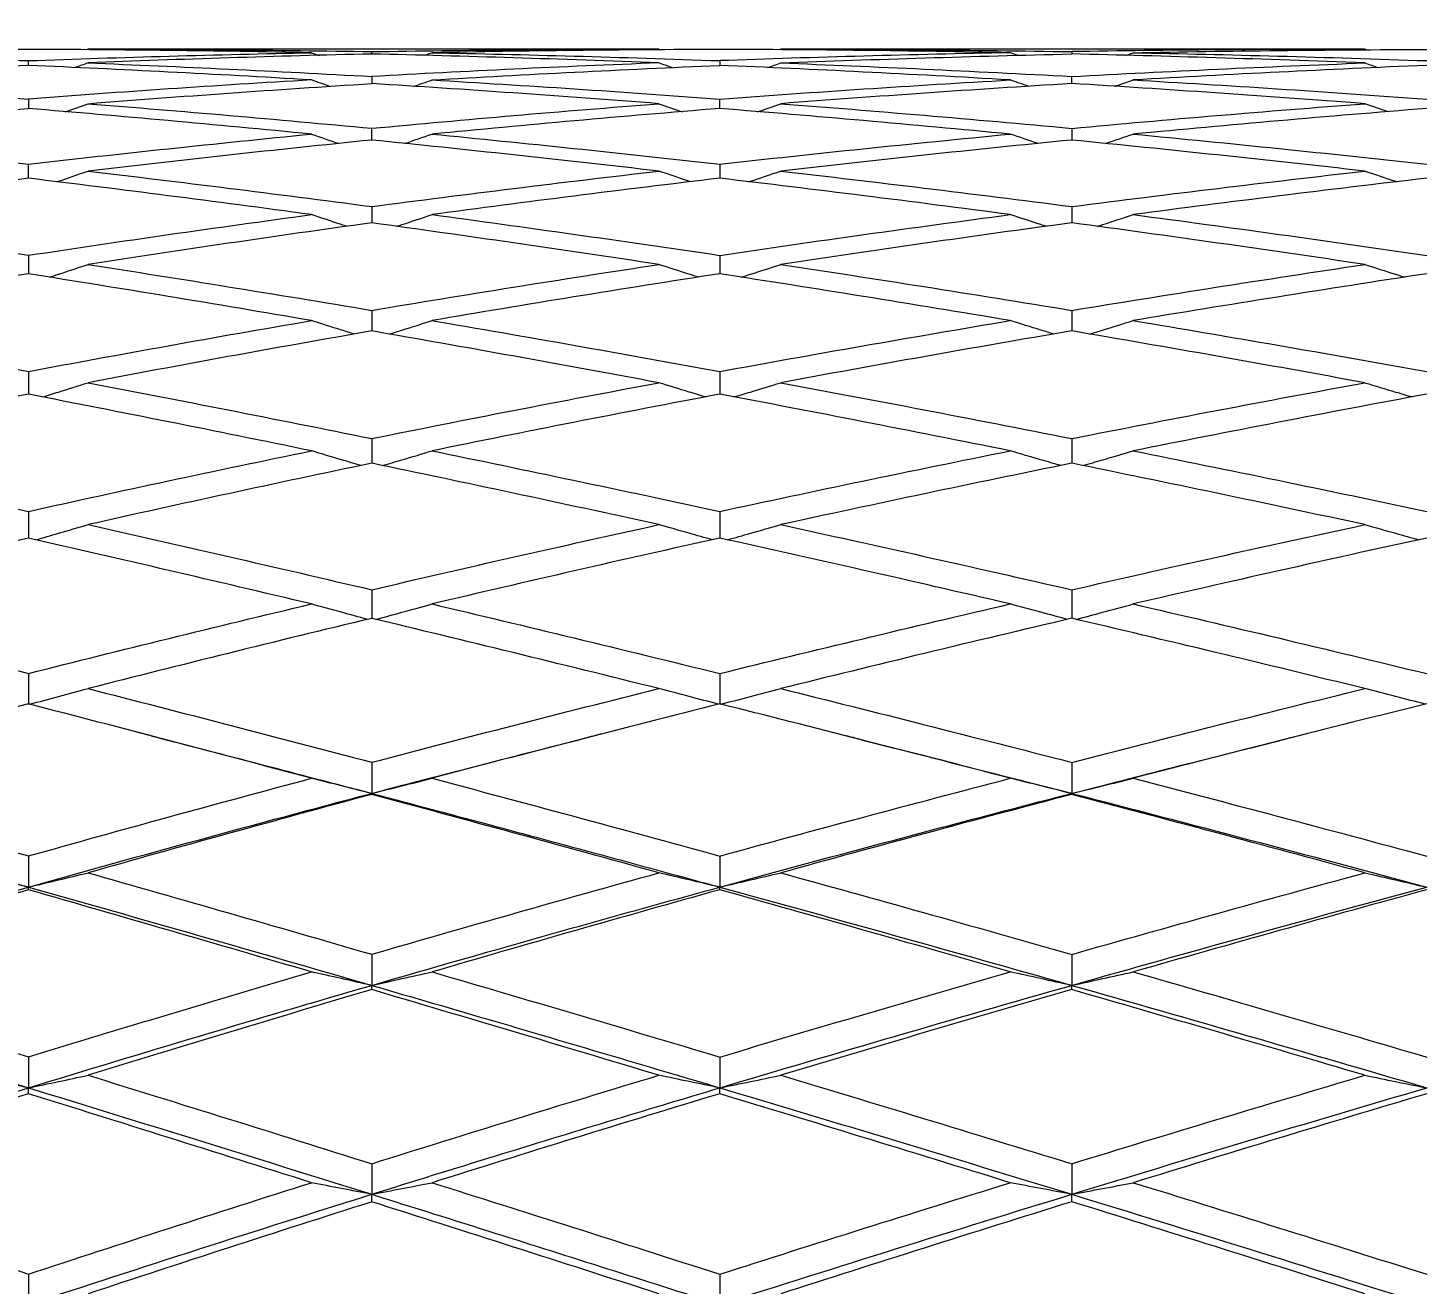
# Model space of a CAD drawing. Extents: x 6453 to 7582, y 0 to 827.
# Drawn here: x 6621.37 to 6631.2, y 671.11 to 679.95 of the extents above; entities that cross this region are included whole.
import ezdxf

# ---------------------------------------------------------------- set-up
doc = ezdxf.new("R2010")
doc.units = 0
doc.header["$LTSCALE"] = 30
doc.header["$MEASUREMENT"] = 0
doc.header["$PDMODE"] = 3
doc.header["$PDSIZE"] = -10
doc.layers.get('0').update_dxf_attribs({"linetype": 'CONTINUOUS'})
doc.layers.get('DEFPOINTS').update_dxf_attribs({"linetype": 'CONTINUOUS'})
doc.layers.add('1', color=7, linetype='CONTINUOUS')
doc.styles.add('Daelim Dimension', font='')
doc.styles.get('Daelim Dimension').set_extended_font_data('나눔고딕')
doc.dimstyles.new('DEFAULT', dxfattribs={"dimscale": 2, "dimtxt": 2, "dimasz": 2, "dimexe": 0, "dimexo": 2, "dimgap": 1, "dimtad": 1, "dimdec": 1, "dimzin": 9, "dimdsep": 46, "dimtxsty": 'Daelim Dimension', "dimcen": 0.5, "dimclrd": 252, "dimclre": 252, "dimclrt": 3, "dimadec": 1, "dimazin": 0, "dimtfac": 1, "dimtdec": 1, "dimtix": 1, "dimtmove": 0, "dimatfit": 3, "dimfxl": 1, "dimtolj": 1, "dimtzin": 1, "dimlwd": 9, "dimlwe": 9, "dimarcsym": 0})

# ---------------------------------------------------------------- blocks, each defined once
blk = doc.blocks.new('*D59')
at = {"color": 5, "lineweight": 9, "ltscale": 0.5, "transparency": 16777216}
for p, q in [((6568.3183, 770.7556), (6545.6837, 770.7556)), ((6547.6837, 555.9009), (6547.6837, 766.7556)), ((6751.1858, 551.9009), (6545.6837, 551.9009))]:
    blk.add_line(p, q, dxfattribs=at)
at = {"color": 5, "ltscale": 0.5, "transparency": 16777216}
for points in [[(6547.017, 766.7556), (6548.3504, 766.7556), (6547.6837, 770.7556)], [(6547.017, 555.9009), (6548.3504, 555.9009), (6547.6837, 551.9009)]]:
    blk.add_solid(points, dxfattribs=at)
at = {"layer": 'DEFPOINTS', "color": 0, "ltscale": 0.5, "transparency": 16777216}
for p in [(6547.6837, 770.7556), (6572.3183, 770.7556), (6755.1858, 551.9009)]:
    blk.add_point(p, dxfattribs=at)
at = {"color": 7, "ltscale": 0.5, "transparency": 16777216, "insert": (6540.2402, 655.0012), "char_height": 10, "attachment_point": 5, "rotation": 90, "style": 'Daelim Dimension'}
blk.add_mtext('\\A1;219', dxfattribs=at)

msp = doc.modelspace()

# ---------------------------------------------------------------- linework, layer by layer
at = {"layer": '1', "color": 7, "linetype": 'Continuous', "lineweight": 18}
for p, q in [((6625.806, 679.7955), (6621.7917, 679.7955)), ((6630.7703, 679.7955), (6626.6631, 679.7955))]:
    msp.add_line(p, q, dxfattribs=at)
for points, degree in [([(6621.373, 679.7948), (6621.0475, 679.7936), (6620.3952, 679.7887), (6619.7403, 679.7782), (6619.4122, 679.7715)], 3), ([(6619.4122, 679.7715), (6619.7377, 679.7649), (6620.3899, 679.749), (6621.0449, 679.7276), (6621.373, 679.7156)], 3), ([(6623.3631, 679.7715), (6623.0269, 679.7782), (6622.3591, 679.7886), (6621.7002, 679.7936), (6621.373, 679.7948)], 3), ([(6621.373, 679.7156), (6621.7011, 679.7276), (6622.3609, 679.7489), (6623.0279, 679.7649), (6623.3631, 679.7715)], 3), ([(6621.7917, 679.7955), (6621.7883, 679.7943), (6621.785, 679.7931), (6621.7816, 679.7919)], 3), ([(6621.7917, 679.7955), (6622.1193, 679.7955), (6622.7795, 679.7928), (6623.4493, 679.7847), (6623.7865, 679.7792)], 3), ([(6623.7865, 679.7624), (6623.45, 679.7546), (6622.7809, 679.7363), (6622.1201, 679.7127), (6621.7917, 679.6996)], 3), ([(6623.3631, 679.7715), (6623.3812, 679.765), (6623.3993, 679.7586), (6623.4175, 679.7521)], 3), ([(6623.7865, 679.7792), (6624.1143, 679.7845), (6624.7785, 679.7927), (6625.4606, 679.7955), (6625.806, 679.7955)], 3), ([(6623.7865, 679.7624), (6623.7865, 679.768), (6623.7865, 679.7736), (6623.7865, 679.7792)], 3), ([(6625.806, 679.6996), (6625.4612, 679.7131), (6624.7797, 679.7369), (6624.1149, 679.7548), (6623.7865, 679.7624)], 3), ([(6624.2108, 679.7715), (6624.193, 679.7652), (6624.1752, 679.7588), (6624.1573, 679.7525)], 3), ([(6626.2342, 679.7948), (6625.8884, 679.7936), (6625.2053, 679.7884), (6624.5394, 679.778), (6624.2108, 679.7715)], 3), ([(6624.2108, 679.7715), (6624.5396, 679.7651), (6625.2057, 679.7494), (6625.8886, 679.7279), (6626.2342, 679.7156)], 3), ([(6625.806, 679.7955), (6625.8098, 679.7942), (6625.8136, 679.7928), (6625.8175, 679.7914)], 3), ([(6628.2772, 679.7715), (6627.9258, 679.7783), (6627.2338, 679.7888), (6626.5638, 679.7937), (6626.2342, 679.7948)], 3), ([(6628.2772, 679.7715), (6627.9311, 679.7648), (6627.2444, 679.7488), (6626.569, 679.7275), (6626.2342, 679.7156)], 3), ([(6626.6631, 679.7955), (6626.6597, 679.7943), (6626.6563, 679.7931), (6626.6529, 679.7919)], 3), ([(6626.6631, 679.7955), (6626.9936, 679.7955), (6627.6652, 679.7929), (6628.3577, 679.7847), (6628.7093, 679.7791)], 3), ([(6626.6631, 679.6996), (6626.9985, 679.7127), (6627.675, 679.7362), (6628.3627, 679.7546), (6628.7093, 679.7625)], 3), ([(6628.3316, 679.7525), (6628.3134, 679.7588), (6628.2953, 679.7652), (6628.2772, 679.7715)], 3), ([(6630.7703, 679.7955), (6630.4215, 679.7955), (6629.7293, 679.7927), (6629.0476, 679.7845), (6628.7093, 679.7791)], 3), ([(6628.7093, 679.7791), (6628.7093, 679.7736), (6628.7093, 679.768), (6628.7093, 679.7625)], 3), ([(6630.7703, 679.6996), (6630.4155, 679.7132), (6629.7173, 679.7371), (6629.0415, 679.7549), (6628.7093, 679.7625)], 3), ([(6629.0876, 679.7526), (6629.1057, 679.7589), (6629.1237, 679.7652), (6629.1418, 679.7715)], 3), ([(6629.1418, 679.7715), (6629.4806, 679.7781), (6630.1632, 679.7885), (6630.856, 679.7936), (6631.205, 679.7948)], 3), ([(6629.1418, 679.7715), (6629.4764, 679.7651), (6630.1548, 679.7494), (6630.8518, 679.7279), (6631.205, 679.7156)], 3), ([(6630.7807, 679.7919), (6630.7772, 679.7931), (6630.7737, 679.7943), (6630.7703, 679.7955)], 3), ([(6621.373, 679.6822), (6621.0451, 679.6679), (6620.3905, 679.6367), (6619.7379, 679.5999), (6619.4122, 679.5801)], 3), ([(6621.373, 679.6822), (6621.373, 679.6933), (6621.373, 679.7045), (6621.373, 679.7156)], 3), ([(6623.3631, 679.5801), (6623.023, 679.6001), (6622.3512, 679.6372), (6621.6963, 679.6681), (6621.373, 679.6822)], 3), ([(6621.7917, 679.6996), (6621.7612, 679.6887), (6621.7307, 679.6777), (6621.7001, 679.6667)], 3), ([(6621.7917, 679.6996), (6622.1193, 679.6866), (6622.7794, 679.6577), (6623.4492, 679.6231), (6623.7865, 679.6043)], 3), ([(6625.806, 679.6996), (6625.4632, 679.6863), (6624.7839, 679.657), (6624.1169, 679.6227), (6623.7865, 679.6043)], 3), ([(6624.2108, 679.5801), (6624.5418, 679.5995), (6625.21, 679.6361), (6625.8908, 679.6677), (6626.2342, 679.6823)], 3), ([(6625.8994, 679.6668), (6625.8682, 679.6777), (6625.8371, 679.6887), (6625.806, 679.6996)], 3), ([(6626.2342, 679.7156), (6626.2342, 679.7045), (6626.2342, 679.6934), (6626.2342, 679.6823)], 3), ([(6628.2772, 679.5801), (6627.9272, 679.6003), (6627.2366, 679.6374), (6626.5651, 679.6683), (6626.2342, 679.6823)], 3), ([(6626.5697, 679.6669), (6626.6009, 679.6778), (6626.632, 679.6887), (6626.6631, 679.6996)], 3), ([(6626.6631, 679.6996), (6626.9946, 679.6868), (6627.6671, 679.6581), (6628.3587, 679.6233), (6628.7093, 679.6043)], 3), ([(6628.7093, 679.6043), (6629.049, 679.6227), (6629.7322, 679.6571), (6630.423, 679.6863), (6630.7703, 679.6996)], 3), ([(6631.205, 679.6823), (6630.8575, 679.6678), (6630.1661, 679.6363), (6629.482, 679.5996), (6629.1418, 679.5801)], 3), ([(6630.7703, 679.6996), (6630.8021, 679.6886), (6630.8339, 679.6776), (6630.8658, 679.6666)], 3), ([(6619.4122, 679.5801), (6619.7384, 679.5602), (6620.3914, 679.518), (6621.0456, 679.4706), (6621.373, 679.4457)], 3), ([(6623.3631, 679.5801), (6623.0249, 679.5601), (6622.355, 679.5176), (6621.6982, 679.4704), (6621.373, 679.4457)], 3), ([(6621.7917, 679.4131), (6622.1176, 679.439), (6622.776, 679.4884), (6623.4475, 679.5332), (6623.7865, 679.5544)], 3), ([(6623.4914, 679.5348), (6623.4485, 679.5498), (6623.4058, 679.5649), (6623.3631, 679.5801)], 3), ([(6623.7865, 679.6043), (6623.7865, 679.5877), (6623.7865, 679.571), (6623.7865, 679.5544)], 3), ([(6625.806, 679.4131), (6625.4617, 679.4398), (6624.7808, 679.4899), (6624.1154, 679.5339), (6623.7865, 679.5544)], 3), ([(6624.0823, 679.5349), (6624.1252, 679.5499), (6624.168, 679.565), (6624.2108, 679.5801)], 3), ([(6624.2108, 679.5801), (6624.5406, 679.5607), (6625.2077, 679.5189), (6625.8896, 679.4711), (6626.2342, 679.4455)], 3), ([(6626.2342, 679.4455), (6626.5695, 679.4704), (6627.2454, 679.5177), (6627.9316, 679.5601), (6628.2772, 679.5801)], 3), ([(6628.7093, 679.5544), (6628.3633, 679.5333), (6627.6762, 679.4886), (6626.9991, 679.439), (6626.6631, 679.4131)], 3), ([(6628.4085, 679.5346), (6628.3647, 679.5498), (6628.3209, 679.5649), (6628.2772, 679.5801)], 3), ([(6628.7093, 679.5544), (6628.7093, 679.571), (6628.7093, 679.5877), (6628.7093, 679.6043)], 3), ([(6630.7703, 679.4131), (6630.4124, 679.4403), (6629.7111, 679.4909), (6629.0384, 679.5344), (6628.7093, 679.5544)], 3), ([(6629.0112, 679.535), (6629.0548, 679.55), (6629.0984, 679.565), (6629.1418, 679.5801)], 3), ([(6629.1418, 679.5801), (6629.4713, 679.5611), (6630.1447, 679.5199), (6630.8468, 679.4716), (6631.205, 679.4455)], 3), ([(6621.373, 679.4457), (6621.373, 679.4235), (6621.373, 679.4013), (6621.373, 679.3791)], 3), ([(6626.2342, 679.3792), (6626.2342, 679.4013), (6626.2342, 679.4234), (6626.2342, 679.4455)], 3), ([(6619.4122, 679.1992), (6619.7322, 679.2314), (6620.3789, 679.2936), (6621.0394, 679.3514), (6621.373, 679.3791)], 3), ([(6623.3631, 679.1992), (6623.0232, 679.2324), (6622.3517, 679.2955), (6621.6965, 679.3523), (6621.373, 679.3791)], 3), ([(6621.6319, 679.3567), (6621.6853, 679.3755), (6621.7385, 679.3943), (6621.7917, 679.4131)], 3), ([(6621.7917, 679.4131), (6622.1208, 679.387), (6622.7824, 679.332), (6623.4507, 679.2715), (6623.7865, 679.2398)], 3), ([(6623.7865, 679.2398), (6624.117, 679.271), (6624.7841, 679.331), (6625.4633, 679.3865), (6625.806, 679.4131)], 3), ([(6626.2342, 679.3792), (6625.8905, 679.3515), (6625.2095, 679.2937), (6624.5415, 679.2314), (6624.2108, 679.1992)], 3), ([(6625.806, 679.4131), (6625.8604, 679.3942), (6625.915, 679.3754), (6625.9698, 679.3566)], 3), ([(6628.2772, 679.1992), (6627.93, 679.2324), (6627.2422, 679.2955), (6626.5679, 679.3523), (6626.2342, 679.3792)], 3), ([(6626.4999, 679.3569), (6626.5544, 679.3756), (6626.6088, 679.3943), (6626.6631, 679.4131)], 3), ([(6626.6631, 679.4131), (6626.9953, 679.3874), (6627.6686, 679.333), (6628.3595, 679.272), (6628.7093, 679.2397)], 3), ([(6628.7093, 679.2397), (6629.0461, 679.2708), (6629.7264, 679.3308), (6630.4201, 679.3864), (6630.7703, 679.4131)], 3), ([(6631.205, 679.3793), (6630.8552, 679.3515), (6630.1615, 679.2937), (6629.4797, 679.2314), (6629.1418, 679.1992)], 3), ([(6630.936, 679.3567), (6630.8806, 679.3755), (6630.8254, 679.3943), (6630.7703, 679.4131)], 3), ([(6623.7865, 679.1572), (6623.7865, 679.1847), (6623.7865, 679.2123), (6623.7865, 679.2398)], 3), ([(6628.7093, 679.2397), (6628.7093, 679.2123), (6628.7093, 679.1848), (6628.7093, 679.1573)], 3), ([(6619.4122, 679.1992), (6619.7399, 679.1662), (6620.3944, 679.098), (6621.0471, 679.0252), (6621.373, 678.9878)], 3), ([(6621.373, 678.9878), (6621.6985, 679.0252), (6622.3557, 679.0979), (6623.0252, 679.1662), (6623.3631, 679.1992)], 3), ([(6623.7865, 679.1572), (6623.4479, 679.123), (6622.7768, 679.0524), (6622.118, 678.9775), (6621.7917, 678.939)], 3), ([(6623.3631, 679.1992), (6623.4272, 679.177), (6623.4915, 679.1548), (6623.556, 679.1327)], 3), ([(6625.806, 678.939), (6625.4612, 678.9787), (6624.7798, 679.0547), (6624.1149, 679.1241), (6623.7865, 679.1572)], 3), ([(6624.0182, 679.1331), (6624.0826, 679.1551), (6624.1467, 679.1771), (6624.2108, 679.1992)], 3), ([(6624.2108, 679.1992), (6624.536, 679.1676), (6625.1986, 679.1008), (6625.885, 679.0266), (6626.2342, 678.9876)], 3), ([(6626.2342, 678.9876), (6626.5655, 679.0246), (6627.2373, 679.097), (6627.9275, 679.1658), (6628.2772, 679.1992)], 3), ([(6628.7093, 679.1573), (6628.3582, 679.1227), (6627.6661, 679.0515), (6626.9941, 678.977), (6626.6631, 678.939)], 3), ([(6628.4735, 679.1329), (6628.4079, 679.155), (6628.3425, 679.1771), (6628.2772, 679.1992)], 3), ([(6630.7703, 678.939), (6630.4227, 678.9783), (6629.7316, 679.054), (6629.0487, 679.1238), (6628.7093, 679.1573)], 3), ([(6628.9459, 679.1332), (6629.0114, 679.1551), (6629.0767, 679.1772), (6629.1418, 679.1992)], 3), ([(6629.1418, 679.1992), (6629.4819, 679.1668), (6630.1658, 679.0992), (6630.8573, 679.0257), (6631.205, 678.9875)], 3), ([(6621.373, 678.8888), (6621.0389, 678.8482), (6620.378, 678.7649), (6619.7317, 678.6777), (6619.4122, 678.6332)], 3), ([(6623.3631, 678.6332), (6623.0218, 678.6794), (6622.3488, 678.7681), (6621.6951, 678.8497), (6621.373, 678.8888)], 3), ([(6621.7917, 678.939), (6622.1147, 678.9009), (6622.7703, 678.8213), (6623.4446, 678.7348), (6623.7865, 678.6897)], 3), ([(6623.7865, 678.6897), (6624.115, 678.733), (6624.7799, 678.8179), (6625.4612, 678.8993), (6625.806, 678.939)], 3), ([(6626.2342, 678.889), (6625.8884, 678.8481), (6625.2053, 678.7645), (6624.5394, 678.6775), (6624.2108, 678.6332)], 3), ([(6628.2772, 678.6332), (6627.9303, 678.679), (6627.2429, 678.7675), (6626.5683, 678.8495), (6626.2342, 678.889)], 3), ([(6626.6631, 678.939), (6626.9948, 678.9009), (6627.6674, 678.8214), (6628.3589, 678.7348), (6628.7093, 678.6896)], 3), ([(6628.7093, 678.6896), (6629.05, 678.7335), (6629.7343, 678.819), (6630.424, 678.8998), (6630.7703, 678.939)], 3), ([(6631.205, 678.8891), (6630.8583, 678.8488), (6630.1678, 678.7658), (6629.4829, 678.6782), (6629.1418, 678.6332)], 3), ([(6619.4122, 678.6332), (6619.7358, 678.5881), (6620.3862, 678.4953), (6621.043, 678.3973), (6621.373, 678.347)], 3), ([(6621.373, 678.347), (6621.697, 678.3964), (6622.3526, 678.4935), (6623.0237, 678.5872), (6623.3631, 678.6332)], 3), ([(6623.7865, 678.5753), (6623.4466, 678.5282), (6622.7741, 678.4323), (6622.1166, 678.333), (6621.7917, 678.2826)], 3), ([(6625.806, 678.2826), (6625.4609, 678.3349), (6624.7792, 678.4359), (6624.1146, 678.5299), (6623.7865, 678.5753)], 3), ([(6624.2108, 678.6332), (6624.5355, 678.5894), (6625.1976, 678.498), (6625.8845, 678.3986), (6626.2342, 678.3468)], 3), ([(6626.2342, 678.3468), (6626.5686, 678.3963), (6627.2436, 678.4937), (6627.9307, 678.5873), (6628.2772, 678.6332)], 3), ([(6628.7093, 678.5754), (6628.3626, 678.5285), (6627.6749, 678.4328), (6626.9985, 678.3332), (6626.6631, 678.2826)], 3), ([(6630.7703, 678.2826), (6630.4224, 678.3344), (6629.7311, 678.435), (6629.0484, 678.5296), (6628.7093, 678.5754)], 3), ([(6629.1418, 678.6332), (6629.482, 678.5883), (6630.166, 678.4957), (6630.8574, 678.3973), (6631.205, 678.3466)], 3), ([(6621.7917, 678.2826), (6622.1158, 678.2322), (6622.7724, 678.1282), (6623.4457, 678.0173), (6623.7865, 677.96)], 3), ([(6623.7865, 677.96), (6624.1135, 678.0149), (6624.7771, 678.1237), (6625.4598, 678.2301), (6625.806, 678.2826)], 3), ([(6626.6631, 678.2826), (6626.9921, 678.2328), (6627.6621, 678.1295), (6628.3562, 678.0178), (6628.7093, 677.9598)], 3), ([(6628.7093, 677.9598), (6629.041, 678.0143), (6629.7161, 678.1227), (6630.4149, 678.2296), (6630.7703, 678.2826)], 3), ([(6621.373, 678.2168), (6621.0372, 678.1634), (6620.3745, 678.0552), (6619.73, 677.9442), (6619.4122, 677.8881)], 3), ([(6623.3631, 677.8881), (6623.0223, 677.9465), (6622.3498, 678.0597), (6621.6956, 678.1656), (6621.373, 678.2168)], 3), ([(6626.2342, 678.217), (6625.8877, 678.1635), (6625.2039, 678.055), (6624.5387, 677.9441), (6624.2108, 677.8881)], 3), ([(6628.2772, 677.8881), (6627.93, 677.9463), (6627.2422, 678.0592), (6626.5679, 678.1655), (6626.2342, 678.217)], 3), ([(6631.205, 678.2172), (6630.8498, 678.1632), (6630.1509, 678.0543), (6629.4744, 677.9437), (6629.1418, 677.8881)], 3), ([(6619.4122, 677.8881), (6619.7362, 677.8309), (6620.3871, 677.7141), (6621.0434, 677.5924), (6621.373, 677.5303)], 3), ([(6621.373, 677.5303), (6621.6965, 677.5912), (6622.3516, 677.7118), (6623.0232, 677.8299), (6623.3631, 677.8881)], 3), ([(6624.2108, 677.8881), (6624.5361, 677.8326), (6625.1987, 677.7175), (6625.8851, 677.594), (6626.2342, 677.5301)], 3), ([(6626.2342, 677.5301), (6626.5643, 677.5905), (6627.2349, 677.7107), (6627.9263, 677.8293), (6628.2772, 677.8881)], 3), ([(6629.1418, 677.8881), (6629.4756, 677.8323), (6630.1533, 677.717), (6630.8511, 677.5936), (6631.205, 677.5299)], 3), ([(6623.7865, 677.815), (6623.4452, 677.7555), (6622.7714, 677.6353), (6622.1153, 677.5127), (6621.7917, 677.451)], 3), ([(6625.806, 677.451), (6625.4577, 677.5159), (6624.7729, 677.6413), (6624.1114, 677.7584), (6623.7865, 677.815)], 3), ([(6628.7093, 677.8152), (6628.3566, 677.7551), (6627.6629, 677.6342), (6626.9925, 677.5121), (6626.6631, 677.451)], 3), ([(6630.7703, 677.451), (6630.4221, 677.5147), (6629.7304, 677.6391), (6629.0481, 677.7575), (6628.7093, 677.8152)], 3), ([(6621.373, 677.3703), (6621.0387, 677.3053), (6620.3776, 677.1739), (6619.7315, 677.0398), (6619.4122, 676.9722)], 3), ([(6623.3631, 676.9722), (6623.0252, 677.0417), (6622.3556, 677.1775), (6621.6984, 677.3071), (6621.373, 677.3703)], 3), ([(6621.7917, 677.451), (6622.1159, 677.3891), (6622.7726, 677.2619), (6623.4458, 677.1276), (6623.7865, 677.0586)], 3), ([(6623.7865, 677.0586), (6624.1134, 677.1247), (6624.7769, 677.2564), (6625.4597, 677.3864), (6625.806, 677.451)], 3), ([(6626.2342, 677.3706), (6625.8859, 677.3047), (6625.2003, 677.1724), (6624.5369, 677.039), (6624.2108, 676.9722)], 3), ([(6628.2772, 676.9722), (6627.9271, 677.0426), (6627.2365, 677.1793), (6626.5651, 677.3081), (6626.2342, 677.3706)], 3), ([(6626.6631, 677.451), (6626.9931, 677.3897), (6627.6641, 677.2631), (6628.3572, 677.1281), (6628.7093, 677.0584)], 3), ([(6628.7093, 677.0584), (6629.0441, 677.1246), (6629.7225, 677.2564), (6630.4181, 677.3865), (6630.7703, 677.451)], 3), ([(6631.205, 677.3708), (6630.8549, 677.3057), (6630.1609, 677.1741), (6629.4794, 677.0399), (6629.1418, 676.9722)], 3), ([(6619.4122, 676.9722), (6619.737, 676.9035), (6620.3886, 676.7638), (6621.0442, 676.6198), (6621.373, 676.5468)], 3), ([(6621.373, 676.5468), (6621.6979, 676.6189), (6622.3546, 676.7621), (6623.0247, 676.9026), (6623.3631, 676.9722)], 3), ([(6623.7865, 676.8847), (6623.4476, 676.8141), (6622.7761, 676.6716), (6622.1177, 676.5265), (6621.7917, 676.4533)], 3), ([(6625.806, 676.4533), (6625.4591, 676.5293), (6624.7757, 676.6771), (6624.1128, 676.8168), (6623.7865, 676.8847)], 3), ([(6624.2108, 676.9722), (6624.537, 676.9054), (6625.2005, 676.7677), (6625.886, 676.6217), (6626.2342, 676.5464)], 3), ([(6626.2342, 676.5464), (6626.5635, 676.6175), (6627.2332, 676.7597), (6627.9255, 676.9016), (6628.2772, 676.9722)], 3), ([(6628.7093, 676.8849), (6628.3595, 676.8137), (6627.6686, 676.6704), (6626.9953, 676.5258), (6626.6631, 676.4533)], 3), ([(6630.7703, 676.4533), (6630.4203, 676.5287), (6629.7268, 676.6759), (6629.0463, 676.8163), (6628.7093, 676.8849)], 3), ([(6629.1418, 676.9722), (6629.477, 676.9051), (6630.156, 676.767), (6630.8524, 676.6212), (6631.205, 676.5463)], 3), ([(6621.7917, 676.4533), (6622.1179, 676.3801), (6622.7767, 676.2306), (6623.4478, 676.0749), (6623.7865, 675.9955)], 3), ([(6623.7865, 675.9955), (6624.1116, 676.0717), (6624.7733, 676.2243), (6625.4579, 676.377), (6625.806, 676.4533)], 3), ([(6626.6631, 676.4533), (6626.9944, 676.381), (6627.6667, 676.2324), (6628.3585, 676.0757), (6628.7093, 675.9953)], 3), ([(6628.7093, 675.9953), (6629.046, 676.0724), (6629.7263, 676.2261), (6630.42, 676.3779), (6630.7703, 676.4533)], 3), ([(6621.373, 676.3586), (6621.0476, 676.2845), (6620.3954, 676.1332), (6619.7404, 675.9758), (6619.4122, 675.8956)], 3), ([(6623.3631, 675.8956), (6623.0255, 675.9758), (6622.3562, 676.1332), (6621.6987, 676.2845), (6621.373, 676.3586)], 3), ([(6626.2342, 676.359), (6625.8887, 676.2825), (6625.2059, 676.1286), (6624.5397, 675.9734), (6624.2108, 675.8956)], 3), ([(6628.2772, 675.8956), (6627.9241, 675.9776), (6627.2304, 676.1367), (6626.5621, 676.2864), (6626.2342, 676.359)], 3), ([(6631.205, 676.3592), (6630.8549, 676.2829), (6630.161, 676.1293), (6629.4795, 675.9738), (6629.1418, 675.8956)], 3), ([(6619.4122, 675.8956), (6619.737, 675.8161), (6620.3886, 675.6552), (6621.0442, 675.4905), (6621.373, 675.4071)], 3), ([(6621.373, 675.4071), (6621.7004, 675.4901), (6622.3595, 675.6545), (6623.0272, 675.8157), (6623.3631, 675.8956)], 3), ([(6624.2108, 675.8956), (6624.538, 675.8181), (6625.2025, 675.6593), (6625.887, 675.4923), (6626.2342, 675.4067)], 3), ([(6626.2342, 675.4067), (6626.5657, 675.4884), (6627.2377, 675.6517), (6627.9277, 675.8144), (6628.2772, 675.8956)], 3), ([(6629.1418, 675.8956), (6629.4782, 675.8177), (6630.1584, 675.6583), (6630.8536, 675.4917), (6631.205, 675.4065)], 3), ([(6623.7865, 675.7945), (6623.4463, 675.7129), (6622.7735, 675.5488), (6622.1164, 675.3835), (6621.7917, 675.3005)], 3), ([(6625.806, 675.3005), (6625.4594, 675.387), (6624.7763, 675.5557), (6624.1131, 675.7162), (6623.7865, 675.7945)], 3), ([(6628.7093, 675.7947), (6628.3592, 675.7126), (6627.668, 675.548), (6626.995, 675.383), (6626.6631, 675.3005)], 3), ([(6630.7703, 675.3005), (6630.4129, 675.3881), (6629.7121, 675.5579), (6629.039, 675.7175), (6628.7093, 675.7947)], 3), ([(6621.373, 675.4071), (6621.373, 675.3708), (6621.373, 675.2981), (6621.373, 675.2254), (6621.373, 675.189)], 3), ([(6626.2342, 675.4067), (6626.2342, 675.3704), (6626.2342, 675.2979), (6626.2342, 675.2253), (6626.2342, 675.1891)], 3), ([(6621.7917, 675.3005), (6622.1179, 675.2172), (6622.7765, 675.0476), (6623.4478, 674.8718), (6623.7865, 674.7823)], 3), ([(6623.7865, 674.7823), (6624.1149, 674.8689), (6624.7798, 675.0421), (6625.4612, 675.2145), (6625.806, 675.3005)], 3), ([(6626.6631, 675.3005), (6626.9915, 675.2189), (6627.661, 675.051), (6628.3557, 674.8733), (6628.7093, 674.782)], 3), ([(6628.7093, 674.782), (6629.0482, 674.8695), (6629.7307, 675.0435), (6630.4222, 675.2152), (6630.7703, 675.3005)], 3), ([(6621.373, 675.1929), (6621.037, 675.106), (6620.3743, 674.9317), (6619.7298, 674.7572), (6619.4122, 674.6699)], 3), ([(6623.3631, 674.6699), (6623.0253, 674.7601), (6622.3559, 674.9374), (6621.6986, 675.1087), (6621.373, 675.1929)], 3), ([(6626.2342, 675.1933), (6625.8886, 675.1064), (6625.2057, 674.9321), (6624.5396, 674.7573), (6624.2108, 674.6699)], 3), ([(6628.2772, 674.6699), (6627.924, 674.762), (6627.2303, 674.9413), (6626.562, 675.1109), (6626.2342, 675.1933)], 3), ([(6631.205, 675.1935), (6630.8567, 675.1074), (6630.1645, 674.9339), (6629.4812, 674.7582), (6629.1418, 674.6699)], 3), ([(6622.2356, 674.9684), (6622.1123, 675.0006)], 1), ([(6622.2346, 674.9687), (6622.7494, 674.8361), (6623.2668, 674.7011), (6623.7865, 674.5638)], 3), ([(6625.4012, 674.9813), (6625.2732, 674.9486)], 1), ([(6627.2302, 674.9409), (6627.1123, 674.9707)], 1), ([(6627.2292, 674.9411), (6627.7212, 674.8174), (6628.2146, 674.6916), (6628.7093, 674.5638)], 3), ([(6628.7093, 674.5638), (6629.1932, 674.6888), (6629.6783, 674.8119), (6630.1643, 674.933)], 3), ([(6630.273, 674.9603), (6630.1633, 674.9328)], 1), ([(6623.7865, 674.7823), (6623.7865, 674.7459), (6623.7865, 674.6731), (6623.7865, 674.6002), (6623.7865, 674.5638)], 3), ([(6628.7093, 674.782), (6628.7093, 674.7456), (6628.7093, 674.6729), (6628.7093, 674.6002), (6628.7093, 674.5638)], 3), ([(6619.4122, 674.6699), (6619.7369, 674.5806), (6620.3885, 674.4004), (6621.0441, 674.2165), (6621.373, 674.1237)], 3), ([(6621.373, 674.1237), (6621.6968, 674.215), (6622.3524, 674.3975), (6623.0236, 674.5792), (6623.3631, 674.6699)], 3), ([(6623.7865, 674.5638), (6623.7155, 674.5814), (6623.5739, 674.6166), (6623.4332, 674.6521), (6623.3631, 674.6699)], 3), ([(6623.7865, 674.5638), (6623.8577, 674.5814), (6623.9995, 674.6167), (6624.1405, 674.6521), (6624.2108, 674.6699)], 3), ([(6624.2108, 674.6699), (6624.5378, 674.5829), (6625.2021, 674.4049), (6625.8868, 674.2186), (6626.2342, 674.1233)], 3), ([(6626.2342, 674.1233), (6626.5693, 674.2152), (6627.2449, 674.3982), (6627.9313, 674.5796), (6628.2772, 674.6699)], 3), ([(6628.7093, 674.5638), (6628.6368, 674.5814), (6628.4923, 674.6166), (6628.3488, 674.6521), (6628.2772, 674.6699)], 3), ([(6628.7093, 674.5638), (6628.7818, 674.5814), (6628.9264, 674.6167), (6629.0702, 674.6521), (6629.1418, 674.6699)], 3), ([(6629.1418, 674.6699), (6629.4721, 674.5839), (6630.1463, 674.4069), (6630.8476, 674.2195), (6631.205, 674.1231)], 3), ([(6619.0002, 674.5638), (6619.7836, 674.3497), (6620.5749, 674.1299), (6621.373, 673.9049)], 3), ([(6621.373, 673.9049), (6622.1711, 674.1299), (6622.976, 674.3497), (6623.7865, 674.5638)], 3), ([(6623.7865, 674.5564), (6623.4462, 674.4649), (6622.7734, 674.2814), (6622.1163, 674.0974), (6621.7917, 674.0053)], 3), ([(6623.7865, 674.5564), (6623.7865, 674.5577), (6623.7865, 674.5602), (6623.7865, 674.5626), (6623.7865, 674.5638)], 3), ([(6625.806, 674.0053), (6625.4592, 674.1014), (6624.7759, 674.2892), (6624.1129, 674.4687), (6623.7865, 674.5564)], 3), ([(6626.2342, 673.9049), (6627.055, 674.1299), (6627.8804, 674.3497), (6628.7093, 674.5638)], 3), ([(6628.7093, 674.5567), (6628.363, 674.4656), (6627.6756, 674.2826), (6626.9988, 674.098), (6626.6631, 674.0053)], 3), ([(6628.7093, 674.5638), (6629.5381, 674.3497), (6630.3704, 674.1299), (6631.205, 673.9049)], 3), ([(6628.7093, 674.5567), (6628.7093, 674.5579), (6628.7093, 674.5603), (6628.7093, 674.5626), (6628.7093, 674.5638)], 3), ([(6630.7703, 674.0053), (6630.4131, 674.1025), (6629.7124, 674.2915), (6629.0391, 674.47), (6628.7093, 674.5567)], 3), ([(6621.373, 674.1237), (6621.373, 674.0873), (6621.373, 674.0143), (6621.373, 673.9414), (6621.373, 673.9049)], 3), ([(6626.2342, 674.1233), (6626.2342, 674.0869), (6626.2342, 674.0141), (6626.2342, 673.9413), (6626.2342, 673.9049)], 3), ([(6621.373, 673.9049), (6621.3029, 673.9215), (6621.1632, 673.9549), (6621.0244, 673.9885), (6620.9553, 674.0053)], 3), ([(6621.373, 673.9049), (6621.4432, 673.9216), (6621.5831, 673.955), (6621.7223, 673.9885), (6621.7917, 674.0053)], 3), ([(6621.7917, 674.0053), (6622.1178, 673.9128), (6622.7764, 673.7248), (6623.4477, 673.5308), (6623.7865, 673.4323)], 3), ([(6623.7865, 673.4323), (6624.117, 673.5283), (6624.784, 673.7199), (6625.4633, 673.9104), (6625.806, 674.0053)], 3), ([(6626.2342, 673.9049), (6626.1624, 673.9216), (6626.0192, 673.9549), (6625.8769, 673.9885), (6625.806, 674.0053)], 3), ([(6626.2342, 673.9049), (6626.3061, 673.9216), (6626.4495, 673.955), (6626.5921, 673.9885), (6626.6631, 674.0053)], 3), ([(6626.6631, 674.0053), (6626.9914, 673.9147), (6627.6608, 673.7286), (6628.3556, 673.5325), (6628.7093, 673.432)], 3), ([(6628.7093, 673.432), (6629.0493, 673.5286), (6629.7327, 673.7208), (6630.4232, 673.9108), (6630.7703, 674.0053)], 3), ([(6630.7703, 674.0053), (6630.8422, 673.9885), (6630.9867, 673.9549), (6631.132, 673.9216), (6631.205, 673.9049)], 3), ([(6619.0002, 673.2142), (6619.7836, 673.4495), (6620.5749, 673.6799), (6621.373, 673.9049)], 3), ([(6621.373, 673.8859), (6621.0369, 673.7895), (6620.3741, 673.5968), (6619.7297, 673.4045), (6619.4122, 673.3086)], 3), ([(6621.373, 673.9049), (6622.1711, 673.6799), (6622.976, 673.4495), (6623.7865, 673.2142)], 3), ([(6621.373, 673.8859), (6621.373, 673.8891), (6621.373, 673.8955), (6621.373, 673.9018), (6621.373, 673.9049)], 3), ([(6623.3631, 673.3086), (6623.0253, 673.4078), (6622.3558, 673.6031), (6621.6986, 673.7926), (6621.373, 673.8859)], 3), ([(6626.2342, 673.8863), (6625.8907, 673.7905), (6625.2099, 673.5984), (6624.5417, 673.4053), (6624.2108, 673.3086)], 3), ([(6626.2342, 673.9049), (6627.055, 673.6799), (6627.8804, 673.4495), (6628.7093, 673.2142)], 3), ([(6626.2342, 673.8863), (6626.2342, 673.8894), (6626.2342, 673.8957), (6626.2342, 673.9019), (6626.2342, 673.9049)], 3), ([(6628.2772, 673.3086), (6627.9239, 673.4099), (6627.23, 673.6075), (6626.5619, 673.795), (6626.2342, 673.8863)], 3), ([(6628.7093, 673.2142), (6629.5381, 673.4495), (6630.3704, 673.6799), (6631.205, 673.9049)], 3), ([(6631.205, 673.8865), (6630.8578, 673.7913), (6630.1668, 673.5998), (6629.4823, 673.406), (6629.1418, 673.3086)], 3), ([(6623.7865, 673.4323), (6623.7865, 673.3959), (6623.7865, 673.3232), (6623.7865, 673.2506), (6623.7865, 673.2142)], 3), ([(6628.7093, 673.432), (6628.7093, 673.3957), (6628.7093, 673.3231), (6628.7093, 673.2505), (6628.7093, 673.2142)], 3), ([(6619.4122, 673.3086), (6619.7364, 673.2107), (6620.3874, 673.0131), (6621.0436, 672.8121), (6621.373, 672.7108)], 3), ([(6621.373, 672.7108), (6621.6984, 672.8108), (6622.3554, 673.0105), (6623.0251, 673.2094), (6623.3631, 673.3086)], 3), ([(6623.7865, 673.2142), (6623.7155, 673.2299), (6623.5739, 673.2612), (6623.4332, 673.2928), (6623.3631, 673.3086)], 3), ([(6623.7865, 673.2142), (6623.8577, 673.2299), (6623.9995, 673.2613), (6624.1405, 673.2928), (6624.2108, 673.3086)], 3), ([(6624.2108, 673.3086), (6624.5376, 673.2131), (6625.2017, 673.0179), (6625.8866, 672.8143), (6626.2342, 672.7103)], 3), ([(6626.2342, 672.7103), (6626.5696, 672.8106), (6627.2455, 673.0106), (6627.9316, 673.2095), (6628.2772, 673.3086)], 3), ([(6628.7093, 673.2142), (6628.6368, 673.2298), (6628.4923, 673.2612), (6628.3488, 673.2928), (6628.2772, 673.3086)], 3), ([(6628.7093, 673.2142), (6628.7818, 673.2299), (6628.9264, 673.2613), (6629.0702, 673.2928), (6629.1418, 673.3086)], 3), ([(6629.1418, 673.3086), (6629.4722, 673.2141), (6630.1464, 673.02), (6630.8476, 672.8152), (6631.205, 672.7101)], 3), ([(6619.0002, 673.2142), (6619.7836, 672.9789), (6620.5749, 672.7385), (6621.373, 672.4936)], 3), ([(6621.373, 672.4936), (6622.1711, 672.7385), (6622.976, 672.9789), (6623.7865, 673.2142)], 3), ([(6623.7865, 673.184), (6623.4477, 673.0841), (6622.7765, 672.8836), (6622.1178, 672.6825), (6621.7917, 672.5818)], 3), ([(6623.7865, 673.184), (6623.7865, 673.1891), (6623.7865, 673.1992), (6623.7865, 673.2092), (6623.7865, 673.2142)], 3), ([(6625.806, 672.5818), (6625.459, 672.6864), (6624.7755, 672.8913), (6624.1127, 673.0879), (6623.7865, 673.184)], 3), ([(6626.2342, 672.4936), (6627.055, 672.7385), (6627.8804, 672.9789), (6628.7093, 673.2142)], 3), ([(6628.7093, 673.1844), (6628.3634, 673.0845), (6627.6764, 672.8843), (6626.9992, 672.6828), (6626.6631, 672.5818)], 3), ([(6628.7093, 673.2142), (6629.5381, 672.9789), (6630.3704, 672.7385), (6631.205, 672.4936)], 3), ([(6628.7093, 673.1844), (6628.7093, 673.1894), (6628.7093, 673.1994), (6628.7093, 673.2093), (6628.7093, 673.2142)], 3), ([(6630.7703, 672.5818), (6630.4131, 672.6876), (6629.7124, 672.8938), (6629.0391, 673.0892), (6628.7093, 673.1844)], 3), ([(6621.373, 672.7108), (6621.373, 672.6746), (6621.373, 672.6022), (6621.373, 672.5298), (6621.373, 672.4936)], 3), ([(6626.2342, 672.7103), (6626.2342, 672.6742), (6626.2342, 672.6019), (6626.2342, 672.5297), (6626.2342, 672.4936)], 3), ([(6621.373, 672.4936), (6621.3029, 672.5082), (6621.1632, 672.5375), (6621.0244, 672.567), (6620.9553, 672.5818)], 3), ([(6621.373, 672.4936), (6621.4432, 672.5082), (6621.5831, 672.5375), (6621.7223, 672.567), (6621.7917, 672.5818)], 3), ([(6621.7917, 672.5818), (6622.1161, 672.4815), (6622.7731, 672.2778), (6623.446, 672.0672), (6623.7865, 671.9602)], 3), ([(6623.7865, 671.9602), (6624.117, 672.064), (6624.784, 672.2714), (6625.4633, 672.4784), (6625.806, 672.5818)], 3), ([(6626.2342, 672.4936), (6626.1624, 672.5082), (6626.0192, 672.5375), (6625.8769, 672.567), (6625.806, 672.5818)], 3), ([(6626.2342, 672.4936), (6626.3061, 672.5082), (6626.4495, 672.5375), (6626.5921, 672.567), (6626.6631, 672.5818)], 3), ([(6626.6631, 672.5818), (6626.9913, 672.4831), (6627.6606, 672.2809), (6628.3555, 672.0686), (6628.7093, 671.9599)], 3), ([(6628.7093, 671.9599), (6629.0461, 672.0634), (6629.7265, 672.2705), (6630.4201, 672.478), (6630.7703, 672.5818)], 3), ([(6630.7703, 672.5818), (6630.8422, 672.567), (6630.9867, 672.5375), (6631.132, 672.5082), (6631.205, 672.4936)], 3), ([(6619.0002, 671.745), (6619.7836, 671.9989), (6620.5749, 672.2486), (6621.373, 672.4936)], 3), ([(6621.373, 672.4936), (6622.1711, 672.2486), (6622.976, 671.9989), (6623.7865, 671.745)], 3), ([(6621.373, 672.4518), (6621.373, 672.4588), (6621.373, 672.4728), (6621.373, 672.4866), (6621.373, 672.4936)], 3), ([(6626.2342, 672.4936), (6627.055, 672.2486), (6627.8804, 671.9989), (6628.7093, 671.745)], 3), ([(6626.2342, 672.4523), (6626.2342, 672.4592), (6626.2342, 672.473), (6626.2342, 672.4867), (6626.2342, 672.4936)], 3), ([(6628.7093, 671.745), (6629.5381, 671.9989), (6630.3704, 672.2486), (6631.205, 672.4936)], 3), ([(6621.373, 672.4518), (6621.0392, 672.3478), (6620.3786, 672.1394), (6619.732, 671.9309), (6619.4122, 671.8267)], 3), ([(6623.3631, 671.8267), (6623.0223, 671.9346), (6622.3499, 672.1467), (6621.6956, 672.3513), (6621.373, 672.4518)], 3), ([(6626.2342, 672.4523), (6625.8903, 672.3481), (6625.2092, 672.1395), (6624.5413, 671.9309), (6624.2108, 671.8267)], 3), ([(6628.2772, 671.8267), (6627.9238, 671.9361), (6627.2298, 672.1497), (6626.5617, 672.3531), (6626.2342, 672.4523)], 3), ([(6631.205, 672.4526), (6630.8552, 672.3483), (6630.1615, 672.1397), (6629.4797, 671.931), (6629.1418, 671.8267)], 3), ([(6623.7865, 671.9602), (6623.7865, 671.9244), (6623.7865, 671.8526), (6623.7865, 671.7809), (6623.7865, 671.745)], 3), ([(6628.7093, 671.9599), (6628.7093, 671.9241), (6628.7093, 671.8524), (6628.7093, 671.7808), (6628.7093, 671.745)], 3), ([(6619.4122, 671.8267), (6619.7363, 671.721), (6620.3872, 671.5082), (6621.0435, 671.2924), (6621.373, 671.1838)], 3), ([(6621.373, 671.1838), (6621.6985, 671.291), (6622.3557, 671.5055), (6623.0252, 671.7197), (6623.3631, 671.8267)], 3), ([(6623.7865, 671.745), (6623.7155, 671.7585), (6623.5739, 671.7857), (6623.4332, 671.813), (6623.3631, 671.8267)], 3), ([(6623.7865, 671.745), (6623.8577, 671.7585), (6623.9995, 671.7857), (6624.1405, 671.813), (6624.2108, 671.8267)], 3), ([(6624.2108, 671.8267), (6624.536, 671.7241), (6625.1985, 671.5144), (6625.885, 671.2952), (6626.2342, 671.1832)], 3), ([(6626.2342, 671.1832), (6626.5657, 671.2895), (6627.2377, 671.503), (6627.9277, 671.7185), (6628.2772, 671.8267)], 3), ([(6628.7093, 671.745), (6628.6368, 671.7585), (6628.4923, 671.7857), (6628.3488, 671.813), (6628.2772, 671.8267)], 3), ([(6628.7093, 671.745), (6628.7818, 671.7585), (6628.9264, 671.7857), (6629.0702, 671.813), (6629.1418, 671.8267)], 3), ([(6629.1418, 671.8267), (6629.4722, 671.7247), (6630.1465, 671.5155), (6630.8477, 671.2956), (6631.205, 671.183)], 3), ([(6619.0002, 671.745), (6619.7836, 671.491), (6620.5749, 671.2327), (6621.373, 670.9705)], 3), ([(6621.373, 670.9705), (6622.1711, 671.2327), (6622.976, 671.491), (6623.7865, 671.745)], 3), ([(6623.7865, 671.6924), (6623.4479, 671.5847), (6622.7768, 671.3691), (6622.118, 671.1534), (6621.7917, 671.0455)], 3), ([(6623.7865, 671.6924), (6623.7865, 671.7012), (6623.7865, 671.7188), (6623.7865, 671.7363), (6623.7865, 671.745)], 3), ([(6625.806, 671.0455), (6625.4611, 671.1568), (6624.7796, 671.376), (6624.1148, 671.588), (6623.7865, 671.6924)], 3), ([(6626.2342, 670.9705), (6627.055, 671.2327), (6627.8804, 671.491), (6628.7093, 671.745)], 3), ([(6628.7093, 671.6927), (6628.3584, 671.5836), (6627.6664, 671.3665), (6626.9942, 671.152), (6626.6631, 671.0455)], 3), ([(6628.7093, 671.745), (6629.5381, 671.491), (6630.3704, 671.2327), (6631.205, 670.9705)], 3), ([(6628.7093, 671.6927), (6628.7093, 671.7014), (6628.7093, 671.7189), (6628.7093, 671.7363), (6628.7093, 671.745)], 3), ([(6630.7703, 671.0455), (6630.4132, 671.1588), (6629.7126, 671.3798), (6629.0392, 671.5902), (6628.7093, 671.6927)], 3), ([(6621.373, 671.1838), (6621.373, 671.1482), (6621.373, 671.0771), (6621.373, 671.006), (6621.373, 670.9705)], 3), ([(6626.2342, 671.1832), (6626.2342, 671.1478), (6626.2342, 671.0769), (6626.2342, 671.0059), (6626.2342, 670.9705)], 3)]:
    msp.add_open_spline(points, degree=degree, dxfattribs=at)
for points, knots in [([(6621.373, 678.8888), (6621.373, 678.8899), (6621.373, 678.9229), (6621.373, 678.9559), (6621.373, 678.9878)], [0, 0, 0, 0, 0.032504, 1, 1, 1, 1]), ([(6626.2342, 678.9876), (6626.2342, 678.9557), (6626.2342, 678.9229), (6626.2342, 678.89), (6626.2342, 678.889)], [0, 0, 0, 0, 0.970083, 1, 1, 1, 1]), ([(6621.5725, 678.8639), (6621.576, 678.8651), (6621.6493, 678.8901), (6621.7223, 678.9151), (6621.7917, 678.939)], [0, 0, 0, 0, 0.047451, 1, 1, 1, 1]), ([(6626.0297, 678.864), (6626.0262, 678.8652), (6625.9514, 678.8901), (6625.8769, 678.9151), (6625.806, 678.939)], [0, 0, 0, 0, 0.045773, 1, 1, 1, 1]), ([(6626.4392, 678.8641), (6626.4425, 678.8653), (6626.5174, 678.8902), (6626.5921, 678.9151), (6626.6631, 678.939)], [0, 0, 0, 0, 0.045203, 1, 1, 1, 1]), ([(6630.7703, 678.939), (6630.8422, 678.9151), (6630.9178, 678.8902), (6630.9936, 678.8653), (6630.9969, 678.8642)], [0, 0, 0, 0, 0.956021, 1, 1, 1, 1]), ([(6623.7865, 678.6897), (6623.7865, 678.657), (6623.7865, 678.6188), (6623.7865, 678.5807), (6623.7865, 678.5753)], [0, 0, 0, 0, 0.858579, 1, 1, 1, 1]), ([(6628.7093, 678.6896), (6628.7093, 678.6568), (6628.7093, 678.6188), (6628.7093, 678.5807), (6628.7093, 678.5754)], [0, 0, 0, 0, 0.860258, 1, 1, 1, 1]), ([(6623.6121, 678.5504), (6623.5994, 678.5546), (6623.5162, 678.5821), (6623.4332, 678.6097), (6623.3631, 678.6332)], [0, 0, 0, 0, 0.152094, 1, 1, 1, 1]), ([(6623.9614, 678.5505), (6623.974, 678.5547), (6624.0574, 678.5822), (6624.1405, 678.6097), (6624.2108, 678.6332)], [0, 0, 0, 0, 0.151442, 1, 1, 1, 1]), ([(6628.5308, 678.5506), (6628.5181, 678.5547), (6628.4333, 678.5821), (6628.3488, 678.6097), (6628.2772, 678.6332)], [0, 0, 0, 0, 0.150337, 1, 1, 1, 1]), ([(6628.888, 678.5506), (6628.9008, 678.5547), (6628.9856, 678.5822), (6629.0702, 678.6097), (6629.1418, 678.6332)], [0, 0, 0, 0, 0.149977, 1, 1, 1, 1]), ([(6621.373, 678.347), (6621.373, 678.3134), (6621.373, 678.27), (6621.373, 678.2266), (6621.373, 678.2168)], [0, 0, 0, 0, 0.773696, 1, 1, 1, 1]), ([(6621.5193, 678.1931), (6621.5405, 678.2), (6621.6316, 678.2298), (6621.7223, 678.2596), (6621.7917, 678.2826)], [0, 0, 0, 0, 0.233, 1, 1, 1, 1]), ([(6626.084, 678.1932), (6626.0625, 678.2001), (6625.9695, 678.2298), (6625.8769, 678.2596), (6625.806, 678.2826)], [0, 0, 0, 0, 0.231711, 1, 1, 1, 1]), ([(6626.2342, 678.3468), (6626.2342, 678.3132), (6626.2342, 678.27), (6626.2342, 678.2267), (6626.2342, 678.217)], [0, 0, 0, 0, 0.775569, 1, 1, 1, 1]), ([(6626.3847, 678.1933), (6626.4063, 678.2001), (6626.4993, 678.2298), (6626.5921, 678.2596), (6626.6631, 678.2826)], [0, 0, 0, 0, 0.231324, 1, 1, 1, 1]), ([(6630.7703, 678.2826), (6630.8422, 678.2596), (6630.9361, 678.2298), (6631.0303, 678.2002), (6631.052, 678.1934)], [0, 0, 0, 0, 0.76975, 1, 1, 1, 1]), ([(6623.7865, 677.96), (6623.7865, 677.9257), (6623.7865, 677.8774), (6623.7865, 677.8291), (6623.7865, 677.815)], [0, 0, 0, 0, 0.708546, 1, 1, 1, 1]), ([(6628.7093, 677.9598), (6628.7093, 677.9256), (6628.7093, 677.8774), (6628.7093, 677.8292), (6628.7093, 677.8152)], [0, 0, 0, 0, 0.709834, 1, 1, 1, 1]), ([(6623.6635, 677.793), (6623.6336, 677.8023), (6623.5332, 677.834), (6623.4332, 677.8657), (6623.3631, 677.8881)], [0, 0, 0, 0, 0.296487, 1, 1, 1, 1]), ([(6623.91, 677.7931), (6623.9398, 677.8024), (6624.0403, 677.834), (6624.1405, 677.8658), (6624.2108, 677.8881)], [0, 0, 0, 0, 0.296055, 1, 1, 1, 1]), ([(6628.5831, 677.7931), (6628.5529, 677.8024), (6628.4506, 677.834), (6628.3488, 677.8657), (6628.2772, 677.8881)], [0, 0, 0, 0, 0.295154, 1, 1, 1, 1]), ([(6628.8356, 677.7932), (6628.8659, 677.8025), (6628.9683, 677.8341), (6629.0702, 677.8657), (6629.1418, 677.8881)], [0, 0, 0, 0, 0.294938, 1, 1, 1, 1]), ([(6621.373, 677.5303), (6621.373, 677.4955), (6621.373, 677.4421), (6621.373, 677.3888), (6621.373, 677.3703)], [0, 0, 0, 0, 0.65389, 1, 1, 1, 1]), ([(6626.2342, 677.5301), (6626.2342, 677.4952), (6626.2342, 677.4421), (6626.2342, 677.3889), (6626.2342, 677.3706)], [0, 0, 0, 0, 0.655347, 1, 1, 1, 1]), ([(6621.4705, 677.351), (6621.508, 677.3626), (6621.6154, 677.3959), (6621.7223, 677.4292), (6621.7917, 677.451)], [0, 0, 0, 0, 0.349144, 1, 1, 1, 1]), ([(6626.1339, 677.3512), (6626.0957, 677.3627), (6625.986, 677.3959), (6625.8769, 677.4292), (6625.806, 677.451)], [0, 0, 0, 0, 0.348057, 1, 1, 1, 1]), ([(6626.3347, 677.3512), (6626.373, 677.3628), (6626.4828, 677.3959), (6626.5921, 677.4292), (6626.6631, 677.451)], [0, 0, 0, 0, 0.347831, 1, 1, 1, 1]), ([(6630.7703, 677.451), (6630.8422, 677.4292), (6630.9529, 677.3959), (6631.0641, 677.3628), (6631.1028, 677.3513)], [0, 0, 0, 0, 0.652582, 1, 1, 1, 1]), ([(6623.7865, 677.0586), (6623.7865, 677.0233), (6623.7865, 676.9653), (6623.7865, 676.9073), (6623.7865, 676.8847)], [0, 0, 0, 0, 0.609813, 1, 1, 1, 1]), ([(6628.7093, 677.0584), (6628.7093, 677.0231), (6628.7093, 676.9652), (6628.7093, 676.9074), (6628.7093, 676.8849)], [0, 0, 0, 0, 0.610814, 1, 1, 1, 1]), ([(6623.7113, 676.8686), (6623.6655, 676.8821), (6623.549, 676.9165), (6623.4332, 676.9512), (6623.3631, 676.9722)], [0, 0, 0, 0, 0.392685, 1, 1, 1, 1]), ([(6623.8621, 676.8687), (6623.9079, 676.8822), (6624.0245, 676.9166), (6624.1405, 676.9512), (6624.2108, 676.9722)], [0, 0, 0, 0, 0.392202, 1, 1, 1, 1]), ([(6628.6319, 676.8687), (6628.5854, 676.8822), (6628.4668, 676.9166), (6628.3488, 676.9512), (6628.2772, 676.9722)], [0, 0, 0, 0, 0.391647, 1, 1, 1, 1]), ([(6628.7869, 676.8688), (6628.8335, 676.8822), (6628.9521, 676.9166), (6629.0702, 676.9512), (6629.1418, 676.9722)], [0, 0, 0, 0, 0.391287, 1, 1, 1, 1]), ([(6621.373, 676.5468), (6621.373, 676.511), (6621.373, 676.4483), (6621.373, 676.3856), (6621.373, 676.3586)], [0, 0, 0, 0, 0.570981, 1, 1, 1, 1]), ([(6626.2342, 676.5464), (6626.2342, 676.5107), (6626.2342, 676.4482), (6626.2342, 676.3857), (6626.2342, 676.359)], [0, 0, 0, 0, 0.572133, 1, 1, 1, 1]), ([(6621.4246, 676.3467), (6621.4775, 676.362), (6621.6002, 676.3974), (6621.7223, 676.433), (6621.7917, 676.4533)], [0, 0, 0, 0, 0.43019, 1, 1, 1, 1]), ([(6626.1809, 676.3469), (6626.1269, 676.362), (6626.0016, 676.3974), (6625.8769, 676.433), (6625.806, 676.4533)], [0, 0, 0, 0, 0.429366, 1, 1, 1, 1]), ([(6626.2877, 676.347), (6626.3417, 676.3621), (6626.4672, 676.3975), (6626.5921, 676.433), (6626.6631, 676.4533)], [0, 0, 0, 0, 0.429112, 1, 1, 1, 1]), ([(6630.7703, 676.4533), (6630.8422, 676.433), (6630.9686, 676.3975), (6631.0957, 676.3621), (6631.1504, 676.347)], [0, 0, 0, 0, 0.571357, 1, 1, 1, 1]), ([(6623.7865, 675.9955), (6623.7865, 675.9594), (6623.7865, 675.8924), (6623.7865, 675.8254), (6623.7865, 675.7945)], [0, 0, 0, 0, 0.538567, 1, 1, 1, 1]), ([(6628.7093, 675.9953), (6628.7093, 675.9592), (6628.7093, 675.8924), (6628.7093, 675.8255), (6628.7093, 675.7947)], [0, 0, 0, 0, 0.539365, 1, 1, 1, 1]), ([(6623.7566, 675.7871), (6623.6956, 675.8038), (6623.564, 675.8398), (6623.4332, 675.876), (6623.3631, 675.8956)], [0, 0, 0, 0, 0.462195, 1, 1, 1, 1]), ([(6623.8166, 675.7872), (6623.8777, 675.8038), (6624.0094, 675.8399), (6624.1405, 675.876), (6624.2108, 675.8956)], [0, 0, 0, 0, 0.462031, 1, 1, 1, 1]), ([(6628.6781, 675.7873), (6628.6161, 675.8038), (6628.482, 675.8398), (6628.3488, 675.876), (6628.2772, 675.8956)], [0, 0, 0, 0, 0.461388, 1, 1, 1, 1]), ([(6628.7406, 675.7873), (6628.8026, 675.8039), (6628.9368, 675.8399), (6629.0702, 675.876), (6629.1418, 675.8956)], [0, 0, 0, 0, 0.461261, 1, 1, 1, 1]), ([(6621.3803, 675.191), (6621.4481, 675.2088), (6621.5856, 675.2453), (6621.7223, 675.2819), (6621.7917, 675.3005)], [0, 0, 0, 0, 0.491119, 1, 1, 1, 1]), ([(6626.2259, 675.1912), (6626.1569, 675.209), (6626.0164, 675.2453), (6625.8769, 675.2819), (6625.806, 675.3005)], [0, 0, 0, 0, 0.490227, 1, 1, 1, 1]), ([(6626.2425, 675.1912), (6626.3116, 675.209), (6626.4523, 675.2454), (6626.5921, 675.2819), (6626.6631, 675.3005)], [0, 0, 0, 0, 0.490219, 1, 1, 1, 1]), ([(6631.1961, 675.1913), (6631.1262, 675.209), (6630.9838, 675.2454), (6630.8422, 675.2819), (6630.7703, 675.3005)], [0, 0, 0, 0, 0.489706, 1, 1, 1, 1]), ([(6623.7865, 674.5638), (6624.0766, 674.6404), (6624.5719, 674.7697), (6625.069, 674.8969), (6625.2746, 674.949)], [0, 0, 0, 0, 0.58728, 1, 1, 1, 1]), ([(6623.7865, 674.5638), (6624.0766, 674.4872), (6624.8892, 674.2711), (6625.7071, 674.0494), (6626.2342, 673.9049)], [0, 0, 0, 0, 0.357901, 1, 1, 1, 1]), ([(6623.7865, 673.2142), (6624.0766, 673.2984), (6624.8892, 673.532), (6625.7071, 673.7604), (6626.2342, 673.9049)], [0, 0, 0, 0, 0.357901, 1, 1, 1, 1]), ([(6623.7865, 673.2142), (6624.0766, 673.13), (6624.8892, 672.8929), (6625.7071, 672.6509), (6626.2342, 672.4936)], [0, 0, 0, 0, 0.357901, 1, 1, 1, 1]), ([(6623.7865, 671.745), (6624.0766, 671.8359), (6624.8892, 672.0883), (6625.7071, 672.3363), (6626.2342, 672.4936)], [0, 0, 0, 0, 0.357901, 1, 1, 1, 1]), ([(6623.7865, 671.745), (6624.0766, 671.6541), (6624.8892, 671.3986), (6625.7071, 671.1389), (6626.2342, 670.9705)], [0, 0, 0, 0, 0.357901, 1, 1, 1, 1])]:
    msp.add_open_spline(points, degree=3, knots=knots, dxfattribs=at)

# ---------------------------------------------------------------- dimensions: what is measured, and where the dimension line sits
at = {"color": 5, "ltscale": 0.5}
dim = msp.add_linear_dim(base=(6547.6837, 770.7556), p1=(6755.1858, 551.9009), p2=(6572.3183, 770.7556), angle=90, dimstyle='DEFAULT', override={"dimtxt": 5, "dimexe": 1, "dimdec": 0, "dimclrd": 5, "dimclre": 5, "dimclrt": 7}, dxfattribs=at)
dim.commit()
dim.dimension.update_dxf_attribs({"geometry": '*D59', "text_midpoint": (6547.6837, 655.0012), "dimtype": 160})

doc.saveas('drawing.dxf')
